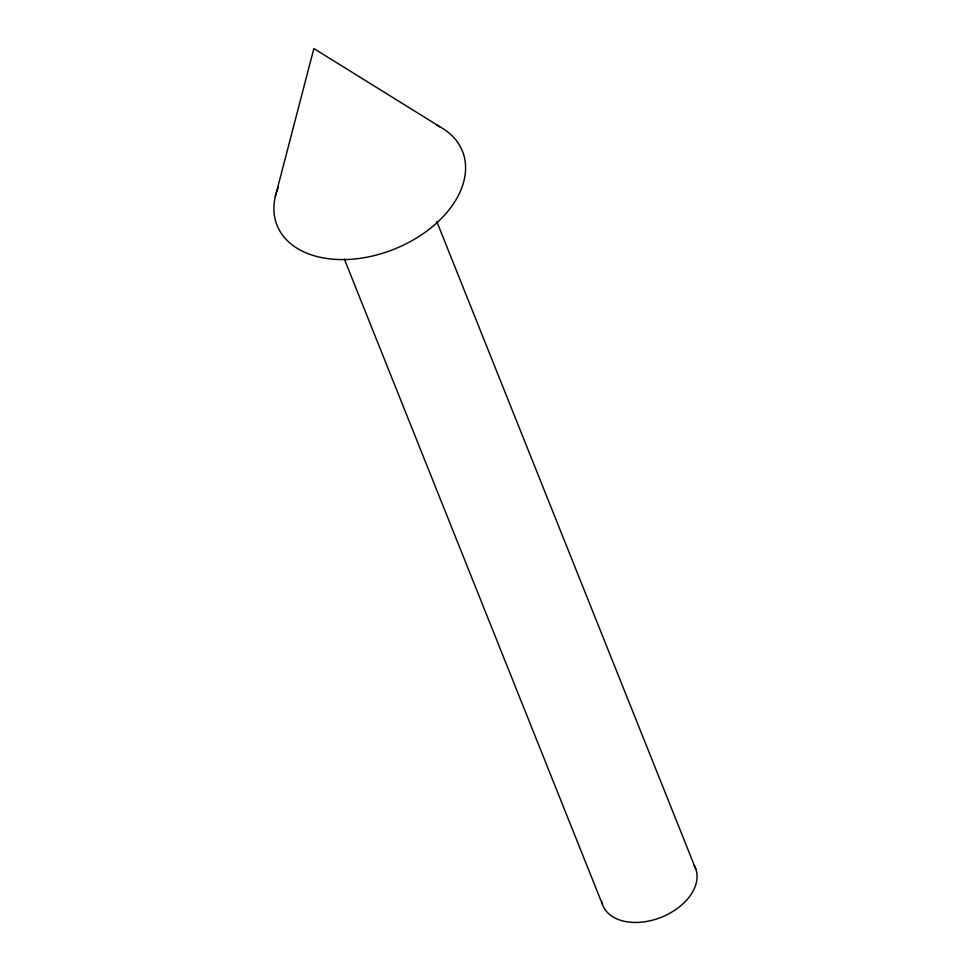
<?xml version="1.0" encoding="UTF-8"?>
<svg xmlns="http://www.w3.org/2000/svg" width="971" height="971" viewBox="0 0 971 971"><rect width="100%" height="100%" fill="white"/><g stroke="black" fill="none" stroke-linecap="round" stroke-linejoin="round"><path stroke-width="1.46" d="M275.315 196.603L313.864 48.55L440.264 126.97M436.792 221.546L695.904 869.385M344.389 259.184L602.372 904.195M694.131 865.464A49.922 32.82 -21.8 0 1 660.632 917.534A49.922 32.82 -21.8 0 1 601.644 901.416M436.513 125.028A99.831 65.627 -21.8 0 1 448.044 211.059A99.831 65.627 -21.8 0 1 327.276 258.565A99.831 65.627 -21.8 0 1 278.264 187.282"/></g></svg>
